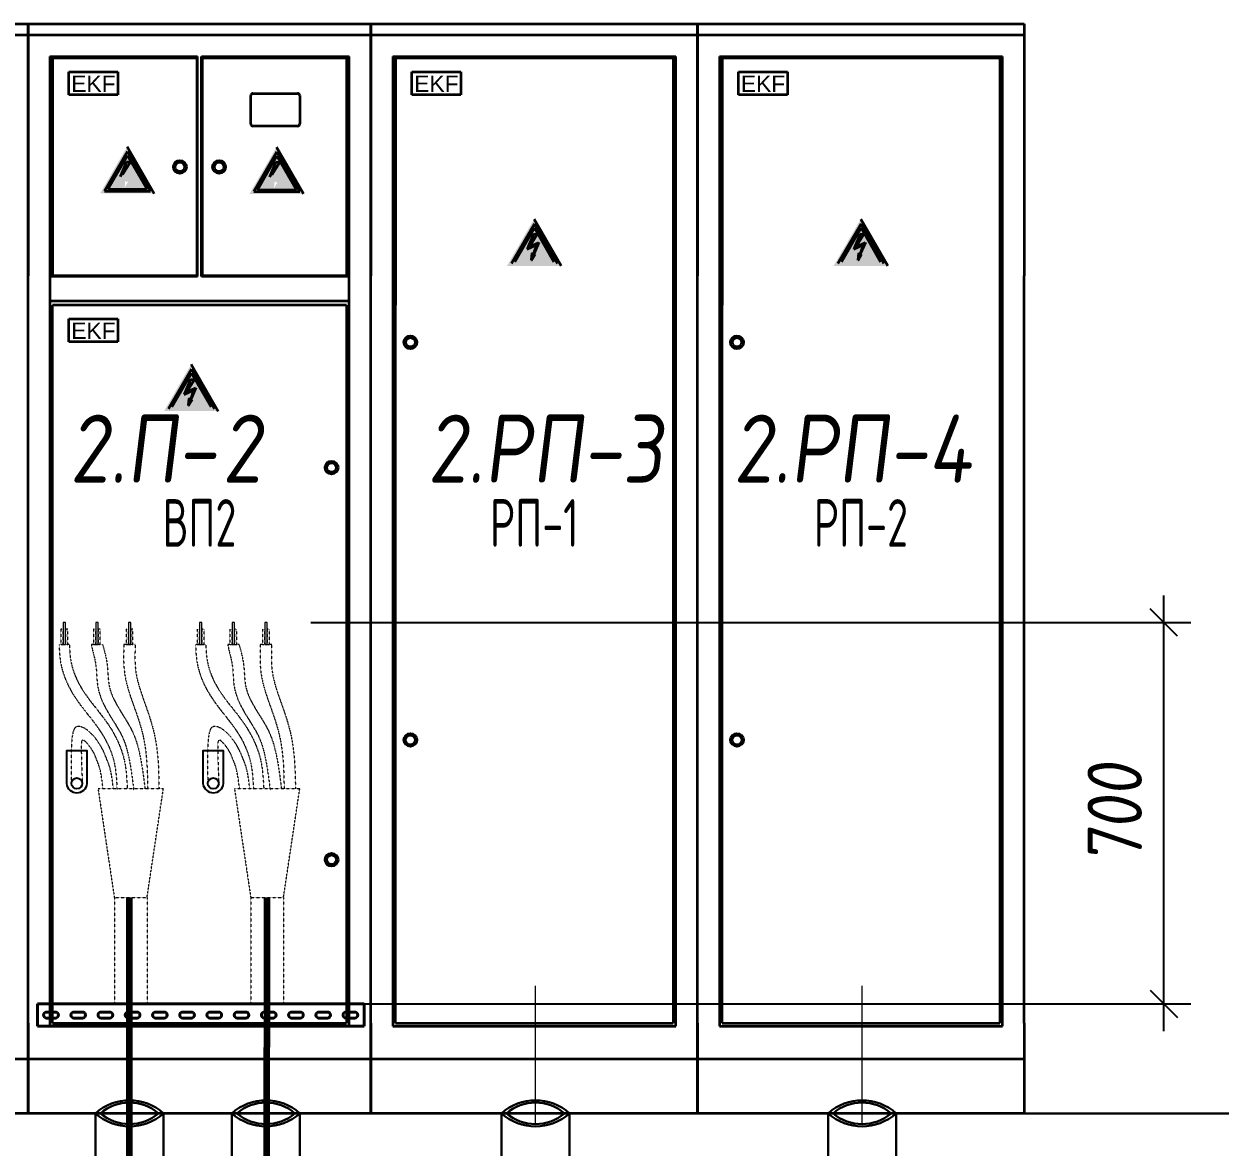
# Model space of a CAD drawing. Header units: millimetres. Extents: x -4447806 to 13389969, y -2188499 to 852203.
# Drawn here: x 3428645 to 3430842, y -684521 to -682459 of the extents above; entities that cross this region are included whole.
import ezdxf
from ezdxf import colors
from ezdxf.entities.mleader import LeaderData, LeaderLine
from ezdxf.enums import TextEntityAlignment as Align
from ezdxf.math import Vec2, Vec3

# ---------------------------------------------------------------- set-up
doc = ezdxf.new("R2010")
doc.units = ezdxf.units.MM
doc.set_wipeout_variables(frame=1)
doc.linetypes.add('ACAD_ISO03W100', pattern=[30, 12, -18])
doc.linetypes.add('ОСЕВАЯ', pattern=[50.8, 31.75, -6.35, 6.35, -6.35])
doc.layers.add('_ЭОМ_INFO', color=10, linetype='Continuous', lineweight=35, plot=False)
for name, color, linetype, lineweight in [('_ЭОМ_СХЕМА_маг', 140, 'Continuous', 70), ('_ЭОМ_Щиты', 6, 'Continuous', 35), ('_ЭОМ_Щиты_текст', 191, 'Continuous', 15), ('_ЭС_КБ', 191, 'Continuous', 30), ('DKC', 10, 'Continuous', 40), ('АР_Полы', 250, 'Continuous', 30), ('АР_Текст', 250, 'Continuous', 5)]:
    doc.layers.add(name, color=color, linetype=linetype, lineweight=lineweight)
doc.styles.add('GOST 2.304', font='CS_Gost2304.shx')
doc.styles.add('ISOCPEUR', font='isocpeur.ttf', dxfattribs={"width": 0.7})
doc.styles.add('ISOCUPER', font='isocpeur.ttf', dxfattribs={"width": 0.85, "oblique": 7})
doc.styles.add('SIMPLEX', font='simplex.shx', dxfattribs={"width": 0.85, "oblique": 7})
doc.styles.get("Standard").update_dxf_attribs({"font": 'arial.ttf'})
doc.dimstyles.new('R_50', dxfattribs={"dimtxt": 100, "dimasz": 50, "dimexe": 50, "dimexo": 50, "dimgap": 40, "dimtad": 1, "dimdec": 0, "dimzin": 0, "dimdsep": 46, "dimtxsty": 'SIMPLEX', "dimblk1": 'OBLIQUE', "dimblk2": 'OBLIQUE', "dimsah": 1, "dimcen": 0, "dimdle": 50, "dimclrd": 8, "dimclre": 8, "dimclrt": 256, "dimadec": 0, "dimazin": 0, "dimtfac": 2, "dimtdec": 0, "dimtofl": 0, "dimtmove": 0, "dimatfit": 3, "dimldrblk": 'CLOSEDBLANK', "dimfxl": 300, "dimtvp": 3, "dimtfill": 1, "dimtolj": 1, "dimtzin": 0, "dimarcsym": 0})

# ---------------------------------------------------------------- blocks, each defined once
blk = doc.blocks.new('*U778')
at = {"linetype": 'ByBlock', "lineweight": -2}
h = blk.add_hatch(color=2, dxfattribs=at)
h.paths.add_polyline_path([(-0.3, 1641.7), (-50, 1555.9), (49.4, 1555.9)])
h.paths.add_polyline_path([(42.4, 1560.1), (-42.1, 1560.1), (0.2, 1633.1)], flags=16)
h.paths.add_polyline_path([(36.2, 1563.5), (-35.6, 1563.5), (0.3, 1625.6)], flags=0)
h.paths.add_polyline_path([(5.6, 1614.1), (-9, 1590.8), (8.4, 1598.5), (-1.1, 1577.3), (1.4, 1577.5), (-5.1, 1566.3), (-3.8, 1579.2), (-1.8, 1577.5), (3.9, 1594.3), (-13.2, 1586.5), (-1.5, 1614.1)], flags=0)
at = {"linetype": 'ByBlock', "lineweight": -2, "true_color": 0x000000}
h = blk.add_hatch(color=18, dxfattribs=at)
h.paths.add_polyline_path([(-42.1, 1560.1), (42.4, 1560.1), (0.2, 1633.1)])
h.paths.add_polyline_path([(-35.6, 1563.5), (36.2, 1563.5), (0.3, 1625.6)], flags=16)
blk.add_hatch(color=18, dxfattribs=at).paths.add_polyline_path([(5.6, 1614.1), (-1.5, 1614.1), (-13.2, 1586.5), (3.9, 1594.3), (-1.8, 1577.5), (-1.5, 1577.2), (-1.1, 1577.3), (8.4, 1598.5), (-9, 1590.8)])
h = blk.add_hatch(dxfattribs=at)
h.set_pattern_fill('JIS_LC_20', color=18, scale=0.0046, style=0)
h.set_pattern_definition([(45, (-7736.88071, -11830.66072), (-0.06505382387, 0.06505382387), []), (45, (-7736.87887, -11830.66072), (-0.06505382387, 0.06505382387), [])])
h.paths.add_polyline_path([(-5.1, 1566.3), (1.4, 1577.5), (-1.5, 1577.2), (-3.8, 1579.2)])
at = {"color": 0, "linetype": 'ByBlock', "lineweight": -2, "ltscale": 15}
for p, q in [((-300, 2000), (300, 2000)), ((-300, 0), (-300, 2000)), ((-300, 2000), (-300, 1980)), ((300, 2000), (300, 1537.5)), ((-300, 1980), (-300, 1965)), ((-300, 1980), (-260, 1980)), ((-280, 1980), (300, 1980)), ((-260, 1940), (-260, 160)), ((-260, 1940), (260, 1940)), ((-255, 1937.5), (255, 1937.5)), ((-255, 1937.5), (-255, 1483.9)), ((255, 1937.5), (255, 1483.9)), ((260, 160), (260, 1940)), ((300, 165.5), (300, 1537.5)), ((-255, 165.5), (-255, 1483.9)), ((255, 1483.9), (255, 165.5)), ((-260, 160), (260, 160)), ((-255, 165.5), (255, 165.5)), ((300, 165.5), (300, 0)), ((-300, 100), (-300, 115)), ((-300, 100), (300, 100)), ((300, 0), (-300, 0))]:
    blk.add_line(p, q, dxfattribs=at)
at = {"color": 0, "linetype": 'ByBlock', "lineweight": -2, "ltscale": 0.5}
for p, q in [((-225, 1912), (-135, 1912)), ((-225, 1870), (-225, 1912)), ((-135, 1912), (-135, 1870)), ((-135, 1870), (-225, 1870)), ((-300, 0), (-300, 100))]:
    blk.add_line(p, q, dxfattribs=at)
at = {"color": 18, "linetype": 'ByBlock', "lineweight": -2, "ltscale": 0.5, "true_color": 0x000000}
for p, q in [((-42.1, 1560.1), (0.2, 1633.2)), ((-0.3, 1641.7), (49.4, 1555.9)), ((0.1, 1633.2), (42.4, 1560.1)), ((-35.6, 1563.5), (0.4, 1625.6)), ((-1.5, 1614.1), (-13.2, 1586.5)), ((5.6, 1614.1), (-9, 1590.8)), ((-1.5, 1614.1), (5.6, 1614.1)), ((0.3, 1625.7), (36.2, 1563.5)), ((-13.2, 1586.5), (3.9, 1594.3)), ((-9, 1590.8), (8.4, 1598.5)), ((3.9, 1594.3), (-1.8, 1577.5)), ((8.4, 1598.5), (-1.1, 1577.3)), ((-5.1, 1566.3), (-3.8, 1579.2)), ((-5.1, 1566.3), (1.4, 1577.5)), ((-3.8, 1579.2), (-1.5, 1577.2)), ((1.4, 1577.5), (-1.5, 1577.2))]:
    blk.add_line(p, q, dxfattribs=at)
at = {"color": 0, "linetype": 'ByBlock', "lineweight": -2}
for centre, radius in [((-227.6, 1415.5), 12), ((-227.6, 1415.5), 8.56), ((-227.6, 685.5), 12), ((-227.6, 685.5), 8.86)]:
    blk.add_circle(centre, radius, dxfattribs=at)
at = {"color": 0, "linetype": 'ByBlock', "lineweight": -2, "insert": (-220.5, 1905.3), "char_height": 30, "width": 90, "attachment_point": 1}
blk.add_mtext('{\\fArial|b0|i0|c0|p34;EKF}', dxfattribs=at)
blk = doc.blocks.new('_Oblique')
at = {"color": 0, "linetype": 'ByBlock', "lineweight": -2}
blk.add_line((-0.5, -0.5), (0.5, 0.5), dxfattribs=at)
blk = doc.blocks.new('*D1038')
at = {"color": 8, "lineweight": -2, "transparency": 16777216}
for p, q in [((3430738.9, -684308), (3430738.9, -683508)), ((3429171.9, -683558), (3430788.9, -683558)), ((3429171.9, -684258), (3430788.9, -684258))]:
    blk.add_line(p, q, dxfattribs=at)
at = {"layer": 'Defpoints', "color": 0, "lineweight": 5, "transparency": 16777216}
for p in [(3429121.9, -683558), (3430738.9, -683558), (3429121.9, -684258)]:
    blk.add_point(p, dxfattribs=at)
at = {"color": 8, "lineweight": -2, "transparency": 16777216, "xscale": 50, "yscale": 50, "zscale": 50}
for p, rotation in [((3430738.9, -683558), 90), ((3430738.9, -684258), 270)]:
    blk.add_blockref('_Oblique', p, dxfattribs=dict(at, rotation=rotation))
at = {"transparency": 16777216, "insert": (3430648.9, -683908), "char_height": 100, "attachment_point": 5, "rotation": 90, "style": 'SIMPLEX', "bg_fill": 3, "box_fill_scale": 1.1, "bg_fill_color": 256, "bg_fill_true_color": 13158600, "bg_fill_transparency": 0}
blk.add_mtext('\\A1;700', dxfattribs=at)
blk = doc.blocks.new('_ClosedBlank')
at = {"color": 0, "linetype": 'ByBlock', "lineweight": -2}
for p, q in [((-1, 0.167), (0, 0)), ((-1, 0.167), (-1, -0.167)), ((0, 0), (-1, -0.167))]:
    blk.add_line(p, q, dxfattribs=at)
blk = doc.blocks.new('*U781')
blk.add_wipeout([(600, -20.5), (0, -20.5), (0, 20.5), (600, 20.5)])
for p, q in [((0, 20.5), (0, -20.5)), ((0, 20.5), (600, 20.5)), ((600, 20.5), (600, -20.5)), ((0, -20.5), (600, -20.5))]:
    blk.add_line(p, q)
for points in [[(17, -5.5), (33, -5.5, 0.414214), (38.5, 0), (38.5, 0, 0.414214), (33, 5.5), (17, 5.5, 0.414214), (11.5, 0), (11.5, 0, 0.414214)], [(67, -5.5), (83, -5.5, 0.414214), (88.5, 0), (88.5, 0, 0.414214), (83, 5.5), (67, 5.5, 0.414214), (61.5, 0), (61.5, 0, 0.414214)], [(117, -5.5), (133, -5.5, 0.414214), (138.5, 0), (138.5, 0, 0.414214), (133, 5.5), (117, 5.5, 0.414214), (111.5, 0), (111.5, 0, 0.414214)], [(167, -5.5), (183, -5.5, 0.414214), (188.5, 0), (188.5, 0, 0.414214), (183, 5.5), (167, 5.5, 0.414214), (161.5, 0), (161.5, 0, 0.414214)], [(217, -5.5), (233, -5.5, 0.414214), (238.5, 0), (238.5, 0, 0.414214), (233, 5.5), (217, 5.5, 0.414214), (211.5, 0), (211.5, 0, 0.414214)], [(267, -5.5), (283, -5.5, 0.414214), (288.5, 0), (288.5, 0, 0.414214), (283, 5.5), (267, 5.5, 0.414214), (261.5, 0), (261.5, 0, 0.414214)], [(317, -5.5), (333, -5.5, 0.414214), (338.5, 0), (338.5, 0, 0.414214), (333, 5.5), (317, 5.5, 0.414214), (311.5, 0), (311.5, 0, 0.414214)], [(367, -5.5), (383, -5.5, 0.414214), (388.5, 0), (388.5, 0, 0.414214), (383, 5.5), (367, 5.5, 0.414214), (361.5, 0), (361.5, 0, 0.414214)], [(417, -5.5), (433, -5.5, 0.414214), (438.5, 0), (438.5, 0, 0.414214), (433, 5.5), (417, 5.5, 0.414214), (411.5, 0), (411.5, 0, 0.414214)], [(467, -5.5), (483, -5.5, 0.414214), (488.5, 0), (488.5, 0, 0.414214), (483, 5.5), (467, 5.5, 0.414214), (461.5, 0), (461.5, 0, 0.414214)], [(517, -5.5), (533, -5.5, 0.414214), (538.5, 0), (538.5, 0, 0.414214), (533, 5.5), (517, 5.5, 0.414214), (511.5, 0), (511.5, 0, 0.414214)], [(567, -5.5), (583, -5.5, 0.414214), (588.5, 0), (588.5, 0, 0.414214), (583, 5.5), (567, 5.5, 0.414214), (561.5, 0), (561.5, 0, 0.414214)]]:
    blk.add_lwpolyline(points, format="xyb", close=True)
blk = doc.blocks.new('*U780')
at = {"color": 0, "linetype": 'ByBlock', "lineweight": -2}
blk.add_wipeout([(-80, 0), (80, 0), (80, -563.2), (-80, -563.2)], dxfattribs=at)
at = {"color": 7, "linetype": 'ОСЕВАЯ', "lineweight": 5, "ltscale": 15}
blk.add_line((0, 225), (0, -863.2), dxfattribs=at)
at = {"color": 0, "linetype": 'ByBlock', "lineweight": -2, "ltscale": 50}
for p, q in [((-80, -563.2), (-80, 0)), ((-80, 0), (80, 0)), ((80, -563.2), (80, 0)), ((80, -563.2), (-80, -563.2))]:
    blk.add_line(p, q, dxfattribs=at)
blk = doc.blocks.new('*U779')
at = {"color": 0, "linetype": 'ByBlock', "lineweight": -2}
blk.add_wipeout([(-80, 0), (80, 0), (80, -563.2), (-80, -563.2)], dxfattribs=at)
at = {"color": 7, "linetype": 'ОСЕВАЯ', "lineweight": 5, "ltscale": 15}
blk.add_line((0, 225), (0, -863.2), dxfattribs=at)
at = {"color": 0, "linetype": 'ByBlock', "lineweight": -2, "ltscale": 50}
for p, q in [((-80, -563.2), (-80, 0)), ((-80, 0), (80, 0)), ((80, -563.2), (80, 0)), ((80, -563.2), (-80, -563.2))]:
    blk.add_line(p, q, dxfattribs=at)
blk = doc.blocks.new('*U777')
at = {"linetype": 'ByBlock', "lineweight": -2}
h = blk.add_hatch(color=2, dxfattribs=at)
h.paths.add_polyline_path([(-132.8, 1774.7), (-182.5, 1688.8), (-83.1, 1688.8)])
h.paths.add_polyline_path([(-90.1, 1693), (-174.5, 1693), (-132.3, 1766)], flags=16)
h.paths.add_polyline_path([(-96.3, 1696.5), (-168.1, 1696.5), (-132.1, 1758.5)], flags=0)
h.paths.add_polyline_path([(-126.9, 1747), (-141.4, 1723.8), (-124.1, 1731.4), (-133.6, 1710.2), (-131.1, 1710.4), (-137.6, 1699.2), (-136.3, 1712.1), (-134.3, 1710.4), (-128.6, 1727.3), (-145.6, 1719.4), (-134, 1747)], flags=0)
at = {"linetype": 'ByBlock', "lineweight": -2, "true_color": 0x000000}
h = blk.add_hatch(color=18, dxfattribs=at)
h.paths.add_polyline_path([(-174.5, 1693), (-90.1, 1693), (-132.3, 1766)])
h.paths.add_polyline_path([(-132.1, 1758.5), (-96.3, 1696.5), (-168.1, 1696.5)], flags=16)
at = {"linetype": 'ByBlock', "lineweight": -2}
h = blk.add_hatch(color=2, dxfattribs=at)
h.paths.add_polyline_path([(141.6, 1773.8), (91.9, 1688), (191.2, 1688)])
h.paths.add_polyline_path([(184.3, 1692.2), (99.8, 1692.2), (142.1, 1765.2)], flags=16)
h.paths.add_polyline_path([(178.1, 1695.6), (106.3, 1695.6), (142.2, 1757.7)], flags=0)
h.paths.add_polyline_path([(147.5, 1746.2), (132.9, 1722.9), (150.2, 1730.5), (140.8, 1709.4), (143.3, 1709.6), (136.8, 1698.3), (138.1, 1711.2), (140, 1709.6), (145.8, 1726.4), (128.7, 1718.5), (140.4, 1746.2)], flags=0)
at = {"linetype": 'ByBlock', "lineweight": -2, "true_color": 0x000000}
h = blk.add_hatch(color=18, dxfattribs=at)
h.paths.add_polyline_path([(99.8, 1692.2), (184.3, 1692.2), (142.1, 1765.2)])
h.paths.add_polyline_path([(142.2, 1757.7), (178.1, 1695.6), (106.3, 1695.6)], flags=16)
for points in [[(-126.9, 1747), (-134, 1747), (-145.6, 1719.4), (-128.6, 1727.3), (-134.3, 1710.4), (-134, 1710.2), (-133.6, 1710.2), (-124.1, 1731.4), (-141.4, 1723.8)], [(147.5, 1746.2), (140.4, 1746.2), (128.7, 1718.5), (145.8, 1726.4), (140, 1709.6), (140.3, 1709.3), (140.8, 1709.4), (150.2, 1730.5), (132.9, 1722.9)], [(-9.4, 1347.4), (-16.5, 1347.4), (-28.2, 1319.8), (-11.1, 1327.7), (-16.8, 1310.8), (-16.5, 1310.6), (-16.1, 1310.6), (-6.6, 1331.8), (-24, 1324.2)]]:
    blk.add_hatch(color=18, dxfattribs=at).paths.add_polyline_path(points)
at = {"linetype": 'ByBlock', "lineweight": -2}
h = blk.add_hatch(color=2, dxfattribs=at)
h.paths.add_polyline_path([(-15.3, 1375.1), (-65, 1289.2), (34.4, 1289.2)])
h.paths.add_polyline_path([(27.4, 1293.4), (-57.1, 1293.4), (-14.8, 1366.4)], flags=16)
h.paths.add_polyline_path([(21.2, 1296.9), (-50.6, 1296.9), (-14.7, 1358.9)], flags=0)
h.paths.add_polyline_path([(-9.4, 1347.4), (-24, 1324.2), (-6.6, 1331.8), (-16.1, 1310.6), (-13.6, 1310.8), (-20.1, 1299.6), (-18.8, 1312.5), (-16.8, 1310.8), (-11.1, 1327.7), (-28.2, 1319.8), (-16.5, 1347.4)], flags=0)
at = {"linetype": 'ByBlock', "lineweight": -2, "true_color": 0x000000}
h = blk.add_hatch(color=18, dxfattribs=at)
h.paths.add_polyline_path([(-57.1, 1293.4), (27.4, 1293.4), (-14.8, 1366.4)])
h.paths.add_polyline_path([(-50.6, 1296.9), (21.2, 1296.9), (-14.7, 1358.9)], flags=16)
h = blk.add_hatch(dxfattribs=at)
h.set_pattern_fill('JIS_LC_20', color=18, scale=0.0046, style=0)
h.set_pattern_definition([(45, (-7751.88071, -12097.30631), (-0.06505382387, 0.06505382387), []), (45, (-7751.87887, -12097.30631), (-0.06505382387, 0.06505382387), [])])
h.paths.add_polyline_path([(-20.1, 1299.6), (-13.6, 1310.8), (-16.5, 1310.6), (-18.8, 1312.5)])
at = {"color": 0, "linetype": 'ByBlock', "lineweight": -2, "ltscale": 15}
for p, q in [((-315, 2000), (315, 2000)), ((-315, 0), (-315, 2000)), ((-315, 2000), (-315, 1980)), ((315, 2000), (315, 1537.5)), ((-315, 1980), (-315, 1965)), ((-315, 1980), (-275, 1980)), ((-295, 1980), (315, 1980)), ((-275, 1940), (-275, 160)), ((-275, 1940), (-3.6, 1940)), ((-270, 1937.5), (-5, 1937.5)), ((-270, 1937.5), (-270, 1537.5)), ((-5, 1937.5), (-5, 1537.5)), ((-3.6, 1536.1), (-3.6, 1940)), ((3.6, 1940), (275, 1940)), ((3.6, 1536.1), (3.6, 1940)), ((5, 1937.5), (270, 1937.5)), ((5, 1937.5), (5, 1537.5)), ((270, 1937.5), (270, 1537.5)), ((275, 160), (275, 1940)), ((-240, 1912), (-150, 1912)), ((-240, 1870), (-240, 1912)), ((-150, 1912), (-150, 1870)), ((-150, 1870), (-240, 1870)), ((94.3, 1816.4), (94.3, 1868.4)), ((98.3, 1872.4), (180.3, 1872.4)), ((184.3, 1868.4), (184.3, 1816.4)), ((180.3, 1812.4), (98.3, 1812.4)), ((-270, 1537.5), (-270, 1627.5)), ((-3.6, 1536.1), (-275, 1536.1)), ((-5, 1537.5), (-270, 1537.5)), ((275, 1536.1), (3.6, 1536.1)), ((270, 1537.5), (5, 1537.5)), ((315, 165.5), (315, 1537.5)), ((275, 1491.1), (-275, 1491.1)), ((-270, 165.5), (-270, 1483.9)), ((270, 1483.9), (-270, 1483.9)), ((270, 1483.9), (270, 165.5)), ((-240, 1458.4), (-150, 1458.4)), ((-240, 1416.4), (-240, 1458.4)), ((-150, 1458.4), (-150, 1416.4)), ((-150, 1416.4), (-240, 1416.4)), ((-275, 160), (275, 160)), ((-270, 165.5), (270, 165.5)), ((315, 165.5), (315, 0)), ((-315, 100), (-315, 115)), ((-315, 0), (-315, 100)), ((-315, 100), (315, 100)), ((315, 0), (-315, 0))]:
    blk.add_line(p, q, dxfattribs=at)
at = {"color": 18, "linetype": 'ByBlock', "lineweight": -2, "ltscale": 15, "true_color": 0x000000}
for p, q in [((-174.5, 1693), (-132.2, 1766.1)), ((-168.1, 1696.5), (-132.1, 1758.6)), ((-132.8, 1774.7), (-83.1, 1688.8)), ((-132.4, 1766.1), (-90.1, 1693)), ((-132.2, 1758.6), (-96.3, 1696.5)), ((99.8, 1692.2), (142.1, 1765.3)), ((141.6, 1773.8), (191.2, 1688)), ((142, 1765.3), (184.3, 1692.2)), ((-134, 1747), (-145.6, 1719.4)), ((-126.9, 1747), (-141.4, 1723.8)), ((-134, 1747), (-126.9, 1747)), ((106.3, 1695.6), (142.3, 1757.7)), ((140.4, 1746.2), (128.7, 1718.5)), ((147.5, 1746.2), (132.9, 1722.9)), ((140.4, 1746.2), (147.5, 1746.2)), ((142.2, 1757.8), (178.1, 1695.6)), ((-174.5, 1693), (-90.1, 1693)), ((-168.1, 1696.5), (-96.3, 1696.5)), ((99.8, 1692.2), (184.3, 1692.2)), ((106.3, 1695.6), (178.1, 1695.6)), ((-57.1, 1293.4), (-14.8, 1366.5)), ((-15.3, 1375.1), (34.4, 1289.2)), ((-14.9, 1366.5), (27.4, 1293.4)), ((-50.6, 1296.9), (-14.6, 1359)), ((-16.5, 1347.4), (-28.2, 1319.8)), ((-9.4, 1347.4), (-24, 1324.2)), ((-16.5, 1347.4), (-9.4, 1347.4)), ((-14.7, 1359), (21.2, 1296.9)), ((-28.2, 1319.8), (-11.1, 1327.7)), ((-24, 1324.2), (-6.6, 1331.8)), ((-11.1, 1327.7), (-16.8, 1310.8)), ((-6.6, 1331.8), (-16.1, 1310.6)), ((-20.1, 1299.6), (-18.8, 1312.5)), ((-20.1, 1299.6), (-13.6, 1310.8)), ((-18.8, 1312.5), (-16.5, 1310.6)), ((-13.6, 1310.8), (-16.5, 1310.6))]:
    blk.add_line(p, q, dxfattribs=at)
at = {"color": 0, "linetype": 'ByBlock', "lineweight": -2}
for centre, radius in [((-36, 1737.5), 12), ((-36, 1737.5), 8.56), ((36, 1737.5), 12), ((36, 1737.5), 8.56), ((242.6, 1185.5), 12), ((242.6, 1185.5), 8.56), ((242.6, 465.5), 12), ((242.6, 465.5), 8.86)]:
    blk.add_circle(centre, radius, dxfattribs=at)
for centre, start, end in [((98.3, 1868.4), 90, 180), ((180.3, 1868.4), 0, 90), ((98.3, 1816.4), 180, 270), ((180.3, 1816.4), 270, 0)]:
    blk.add_arc(centre, 4, start, end, dxfattribs=at)
at = {"color": 0, "linetype": 'ByBlock', "lineweight": -2, "char_height": 30, "width": 90, "attachment_point": 1}
for insert in [(-235.5, 1905.3), (-235.5, 1451.7)]:
    blk.add_mtext('{\\fArial|b0|i0|c0|p34;EKF}', dxfattribs=dict(at, insert=insert))

msp = doc.modelspace()

# ---------------------------------------------------------------- linework, layer by layer
at = {"color": 1, "linetype": 'ACAD_ISO03W100', "lineweight": 5, "ltscale": 0.001}
for p, q in [((3428728.715, -683597.979, -950), (3428709.766, -683597.979, -950)), ((3428789.649, -683597.979, -950), (3428768.832, -683597.979, -950)), ((3428849.649, -683597.979, -950), (3428828.832, -683597.979, -950)), ((3428979.319, -683597.979, -950), (3428960.371, -683597.979, -950)), ((3429040.253, -683597.979, -950), (3429019.437, -683597.979, -950)), ((3429100.253, -683597.979, -950), (3429079.437, -683597.979, -950))]:
    msp.add_line(p, q, dxfattribs=at)
at = {"lineweight": 5, "elevation": -950}
for points in [[(3428717.241, -683597.979), (3428721.241, -683597.979), (3428721.241, -683557.979), (3428717.241, -683557.979)], [(3428777.241, -683597.979), (3428781.241, -683597.979), (3428781.241, -683557.979), (3428777.241, -683557.979)], [(3428837.241, -683597.979), (3428841.241, -683597.979), (3428841.241, -683557.979), (3428837.241, -683557.979)], [(3428967.845, -683597.979), (3428971.845, -683597.979), (3428971.845, -683557.979), (3428967.845, -683557.979)], [(3429027.845, -683597.979), (3429031.845, -683597.979), (3429031.845, -683557.979), (3429027.845, -683557.979)], [(3429087.845, -683597.979), (3429091.845, -683597.979), (3429091.845, -683557.979), (3429087.845, -683557.979)]]:
    msp.add_lwpolyline(points, close=True, dxfattribs=at)
at = {"color": 1, "linetype": 'ACAD_ISO03W100', "lineweight": 5, "ltscale": 0.001, "elevation": -950}
for points in [[(3428717.241, -683569.979), (3428713.016, -683569.979), (3428713.016, -683597.979), (3428717.241, -683597.979)], [(3428725.466, -683569.979), (3428721.241, -683569.979), (3428721.241, -683597.979), (3428725.466, -683597.979)], [(3428777.241, -683569.979), (3428773.016, -683569.979), (3428773.016, -683597.979), (3428777.241, -683597.979)], [(3428785.466, -683569.979), (3428781.241, -683569.979), (3428781.241, -683597.979), (3428785.466, -683597.979)], [(3428837.241, -683569.979), (3428833.016, -683569.979), (3428833.016, -683597.979), (3428837.241, -683597.979)], [(3428845.466, -683569.979), (3428841.241, -683569.979), (3428841.241, -683597.979), (3428845.466, -683597.979)], [(3428967.845, -683569.979), (3428963.62, -683569.979), (3428963.62, -683597.979), (3428967.845, -683597.979)], [(3428976.07, -683569.979), (3428971.845, -683569.979), (3428971.845, -683597.979), (3428976.07, -683597.979)], [(3429027.845, -683569.979), (3429023.62, -683569.979), (3429023.62, -683597.979), (3429027.845, -683597.979)], [(3429036.07, -683569.979), (3429031.845, -683569.979), (3429031.845, -683597.979), (3429036.07, -683597.979)], [(3429087.845, -683569.979), (3429083.62, -683569.979), (3429083.62, -683597.979), (3429087.845, -683597.979)], [(3429096.07, -683569.979), (3429091.845, -683569.979), (3429091.845, -683597.979), (3429096.07, -683597.979)]]:
    msp.add_lwpolyline(points, close=True, dxfattribs=at)
at = {"color": 1, "elevation": -950}
for points in [[(3428761.355, -683853.287), (3428761.355, -683793.287), (3428723.355, -683793.287), (3428723.355, -683853.287)], [(3429011.959, -683853.287), (3429011.959, -683793.287), (3428973.959, -683793.287), (3428973.959, -683853.287)]]:
    msp.add_lwpolyline(points, dxfattribs=at)
at = {"color": 1, "linetype": 'ACAD_ISO03W100', "lineweight": 9, "ltscale": 0.001, "elevation": -950}
msp.add_lwpolyline([(3428901.246, -683862.979), (3428781.246, -683862.979), (3428811.246, -684062.979), (3428871.246, -684062.979)], close=True, dxfattribs=at)
at = {"color": 1}
for centre in [(3428742.355, -683853.287, -950), (3428992.959, -683853.287, -950)]:
    msp.add_circle(centre, 10, dxfattribs=at)
for centre in [(3428742.355, -683851.23, -950), (3428992.959, -683851.23, -950)]:
    msp.add_arc(centre, 19.111, 186.179247, 353.820753, dxfattribs=at)
at = {"color": 1, "linetype": 'ACAD_ISO03W100', "lineweight": 5, "ltscale": 0.001}
for points, knots in [([(3428709.779, -683598.671, -950), (3428709.945, -683603.219, -950), (3428710.115, -683607.947, -950), (3428710.618, -683615.651, -950), (3428710.852, -683618.515, -950), (3428711.323, -683622.873, -950), (3428711.499, -683624.328, -950), (3428711.865, -683627.014, -950), (3428712.049, -683628.245, -950), (3428712.627, -683631.778, -950), (3428713.061, -683634.074, -950), (3428714.524, -683640.912, -950), (3428715.713, -683645.408, -950), (3428718.884, -683655.575, -950), (3428720.997, -683661.194, -950), (3428725.139, -683670.687, -950), (3428727.044, -683674.632, -950), (3428730.123, -683680.458, -950), (3428731.203, -683682.409, -950), (3428733.411, -683686.241, -950), (3428734.541, -683688.124, -950), (3428737.995, -683693.683, -950), (3428740.381, -683697.269, -950), (3428747.299, -683707.179, -950), (3428751.947, -683713.271, -950), (3428761.189, -683725.08, -950), (3428765.784, -683730.797, -950), (3428774.593, -683742.109, -950), (3428778.807, -683747.702, -950), (3428786.572, -683758.982, -950), (3428790.201, -683764.78, -950), (3428796.819, -683776.619, -950), (3428799.805, -683782.657, -950), (3428803.762, -683791.965, -950), (3428805.015, -683795.181, -950), (3428807.025, -683800.883, -950), (3428807.829, -683803.364, -950), (3428809.254, -683808.189, -950), (3428809.883, -683810.533, -950), (3428810.791, -683814.315, -950), (3428811.11, -683815.748, -950), (3428811.709, -683818.651, -950), (3428811.988, -683820.117, -950), (3428812.769, -683824.555, -950), (3428813.215, -683827.57, -950), (3428814.422, -683837.183, -950), (3428814.967, -683843.971, -950), (3428815.668, -683855.223, -950), (3428815.893, -683859.559, -950), (3428816.121, -683863.96, -950)], [0, 0, 0, 0, 13.62482735, 13.62482735, 21.44279716, 21.44279716, 25.30979563, 25.30979563, 28.52577831, 28.52577831, 34.5964982, 34.5964982, 46.73793799, 46.73793799, 62.53001294, 62.53001294, 74.17631673, 74.17631673, 80.15033843, 80.15033843, 86.12436013, 86.12436013, 98.07240353, 98.07240353, 120.0710811, 120.0710811, 142.06975867, 142.06975867, 164.06843624, 164.06843624, 186.06711381, 186.06711381, 208.06579139, 208.06579139, 219.56232978, 219.56232978, 228.3583571, 228.3583571, 236.62948608, 236.62948608, 241.68065821, 241.68065821, 246.73183034, 246.73183034, 256.83417461, 256.83417461, 278.38511888, 278.38511888, 291.52187877, 291.52187877, 291.52187877, 291.52187877]), ([(3428768.832, -683597.979, -950), (3428771.082, -683608.971, -950), (3428772.534, -683614.26, -950), (3428775.055, -683624.524, -950), (3428776.125, -683629.498, -950), (3428777.137, -683635.841, -950), (3428777.348, -683637.328, -950), (3428777.614, -683639.505, -950), (3428777.692, -683640.2, -950), (3428777.84, -683641.623, -950), (3428777.908, -683642.348, -950), (3428778.102, -683644.56, -950), (3428778.215, -683646.085, -950), (3428778.528, -683650.821, -950), (3428778.701, -683654.173, -950), (3428779.147, -683661.216, -950), (3428779.42, -683664.907, -950), (3428780.028, -683670.193, -950), (3428780.218, -683671.655, -950), (3428780.596, -683674.19, -950), (3428780.769, -683675.253, -950), (3428781.16, -683677.435, -950), (3428781.38, -683678.559, -950), (3428781.853, -683680.775, -950), (3428782.106, -683681.873, -950), (3428782.915, -683685.138, -950), (3428783.518, -683687.275, -950), (3428785.759, -683694.433, -950), (3428787.654, -683699.263, -950), (3428791.819, -683708.526, -950), (3428794.089, -683712.96, -950), (3428798.8, -683721.52, -950), (3428801.243, -683725.647, -950), (3428806.129, -683733.67, -950), (3428808.573, -683737.567, -950), (3428813.309, -683745.188, -950), (3428815.601, -683748.911, -950), (3428819.895, -683756.219, -950), (3428821.896, -683759.802, -950), (3428824.269, -683764.454, -950), (3428824.825, -683765.577, -950), (3428825.913, -683767.858, -950), (3428826.442, -683769.013, -950), (3428827.472, -683771.356, -950), (3428827.97, -683772.539, -950), (3428829.42, -683776.123, -950), (3428830.324, -683778.558, -950), (3428832.873, -683785.998, -950), (3428834.351, -683791.137, -950), (3428836.975, -683801.718, -950), (3428838.12, -683807.159, -950), (3428839.944, -683816.908, -950), (3428840.673, -683821.17, -950), (3428842.045, -683829.731, -950), (3428842.689, -683834.038, -950), (3428844.534, -683847.037, -950), (3428845.651, -683855.806, -950), (3428846.814, -683864.98, -950), (3428846.853, -683865.288, -950), (3428846.892, -683865.597, -950)], [0, 0, 0, 0, 16.99003898, 16.99003898, 33.98007797, 33.98007797, 39.23962521, 39.23962521, 41.73526496, 41.73526496, 44.23090472, 44.23090472, 49.22218423, 49.22218423, 59.26243596, 59.26243596, 69.3026877, 69.3026877, 73.06408432, 73.06408432, 75.73440326, 75.73440326, 78.49700407, 78.49700407, 81.25960488, 81.25960488, 86.78480651, 86.78480651, 100.10894244, 100.10894244, 113.43307838, 113.43307838, 126.75721431, 126.75721431, 140.08135025, 140.08135025, 153.40548619, 153.40548619, 166.72962212, 166.72962212, 171.0034342, 171.0034342, 175.4563312, 175.4563312, 179.90922821, 179.90922821, 188.81502222, 188.81502222, 206.62661025, 206.62661025, 224.43819827, 224.43819827, 237.86753848, 237.86753848, 251.29687868, 251.29687868, 278.15555909, 278.15555909, 279.08882079, 279.08882079, 279.08882079, 279.08882079]), ([(3428828.849, -683597.149, -950), (3428828.588, -683603.679, -950), (3428828.318, -683610.394, -950), (3428828.138, -683624.154, -950), (3428828.23, -683631.202, -950), (3428828.941, -683641.506, -950), (3428829.232, -683644.644, -950), (3428829.782, -683649.142, -950), (3428829.963, -683650.482, -950), (3428830.356, -683653.14, -950), (3428830.567, -683654.462, -950), (3428831.244, -683658.404, -950), (3428831.752, -683661.003, -950), (3428833.415, -683668.714, -950), (3428834.709, -683673.739, -950), (3428838.266, -683686.16, -950), (3428840.678, -683693.42, -950), (3428844.324, -683703.915, -950), (3428845.527, -683707.301, -950), (3428848.193, -683714.787, -950), (3428849.642, -683718.856, -950), (3428852.463, -683726.948, -950), (3428853.833, -683730.963, -950), (3428857.77, -683742.932, -950), (3428860.16, -683750.811, -950), (3428862.719, -683760.728, -950), (3428863.231, -683762.812, -950), (3428864.109, -683766.588, -950), (3428864.483, -683768.28, -950), (3428865.2, -683771.688, -950), (3428865.541, -683773.4, -950), (3428866.518, -683778.56, -950), (3428867.105, -683782.031, -950), (3428868.69, -683792.523, -950), (3428869.512, -683799.624, -950), (3428870.736, -683813.439, -950), (3428871.161, -683820.137, -950), (3428871.792, -683833.669, -950), (3428871.998, -683840.5, -950), (3428872.278, -683852.674, -950), (3428872.371, -683857.99, -950), (3428872.465, -683863.344, -950)], [0, 0, 0, 0, 19.43908919, 19.43908919, 38.87817838, 38.87817838, 47.28573282, 47.28573282, 50.83907164, 50.83907164, 54.39241046, 54.39241046, 61.49908809, 61.49908809, 75.71244335, 75.71244335, 97.36400534, 97.36400534, 107.89089206, 107.89089206, 120.94164205, 120.94164205, 133.99239204, 133.99239204, 160.09389202, 160.09389202, 167.05327216, 167.05327216, 172.71723516, 172.71723516, 178.38119815, 178.38119815, 189.70912414, 189.70912414, 212.36497611, 212.36497611, 233.36223821, 233.36223821, 254.35950031, 254.35950031, 270.42789245, 270.42789245, 270.42789245, 270.42789245]), ([(3428960.383, -683598.671, -950), (3428960.549, -683603.219, -950), (3428960.72, -683607.947, -950), (3428961.223, -683615.651, -950), (3428961.456, -683618.515, -950), (3428961.927, -683622.873, -950), (3428962.103, -683624.328, -950), (3428962.469, -683627.014, -950), (3428962.654, -683628.245, -950), (3428963.231, -683631.778, -950), (3428963.665, -683634.074, -950), (3428965.128, -683640.912, -950), (3428966.317, -683645.408, -950), (3428969.489, -683655.575, -950), (3428971.601, -683661.194, -950), (3428975.743, -683670.687, -950), (3428977.648, -683674.632, -950), (3428980.728, -683680.458, -950), (3428981.807, -683682.409, -950), (3428984.016, -683686.241, -950), (3428985.146, -683688.124, -950), (3428988.599, -683693.683, -950), (3428990.985, -683697.269, -950), (3428997.903, -683707.179, -950), (3429002.551, -683713.271, -950), (3429011.793, -683725.08, -950), (3429016.389, -683730.797, -950), (3429025.198, -683742.109, -950), (3429029.411, -683747.702, -950), (3429037.176, -683758.982, -950), (3429040.806, -683764.78, -950), (3429047.423, -683776.619, -950), (3429050.409, -683782.657, -950), (3429054.366, -683791.965, -950), (3429055.619, -683795.181, -950), (3429057.629, -683800.883, -950), (3429058.433, -683803.364, -950), (3429059.858, -683808.189, -950), (3429060.487, -683810.533, -950), (3429061.395, -683814.315, -950), (3429061.714, -683815.748, -950), (3429062.314, -683818.651, -950), (3429062.593, -683820.117, -950), (3429063.373, -683824.555, -950), (3429063.819, -683827.57, -950), (3429065.026, -683837.183, -950), (3429065.571, -683843.971, -950), (3429066.272, -683855.223, -950), (3429066.497, -683859.559, -950), (3429066.725, -683863.96, -950)], [0, 0, 0, 0, 13.62482735, 13.62482735, 21.44279716, 21.44279716, 25.30979563, 25.30979563, 28.52577831, 28.52577831, 34.5964982, 34.5964982, 46.73793799, 46.73793799, 62.53001294, 62.53001294, 74.17631673, 74.17631673, 80.15033843, 80.15033843, 86.12436013, 86.12436013, 98.07240353, 98.07240353, 120.0710811, 120.0710811, 142.06975867, 142.06975867, 164.06843624, 164.06843624, 186.06711381, 186.06711381, 208.06579139, 208.06579139, 219.56232978, 219.56232978, 228.3583571, 228.3583571, 236.62948608, 236.62948608, 241.68065821, 241.68065821, 246.73183034, 246.73183034, 256.83417461, 256.83417461, 278.38511888, 278.38511888, 291.52187877, 291.52187877, 291.52187877, 291.52187877]), ([(3429019.437, -683597.979, -950), (3429021.687, -683608.971, -950), (3429023.138, -683614.26, -950), (3429025.66, -683624.524, -950), (3429026.729, -683629.498, -950), (3429027.741, -683635.841, -950), (3429027.952, -683637.328, -950), (3429028.218, -683639.505, -950), (3429028.297, -683640.2, -950), (3429028.444, -683641.623, -950), (3429028.513, -683642.348, -950), (3429028.706, -683644.56, -950), (3429028.819, -683646.085, -950), (3429029.133, -683650.821, -950), (3429029.305, -683654.173, -950), (3429029.751, -683661.216, -950), (3429030.024, -683664.907, -950), (3429030.632, -683670.193, -950), (3429030.822, -683671.655, -950), (3429031.2, -683674.19, -950), (3429031.373, -683675.253, -950), (3429031.764, -683677.435, -950), (3429031.984, -683678.559, -950), (3429032.457, -683680.775, -950), (3429032.711, -683681.873, -950), (3429033.52, -683685.138, -950), (3429034.123, -683687.275, -950), (3429036.363, -683694.433, -950), (3429038.258, -683699.263, -950), (3429042.423, -683708.526, -950), (3429044.693, -683712.96, -950), (3429049.405, -683721.52, -950), (3429051.847, -683725.647, -950), (3429056.733, -683733.67, -950), (3429059.177, -683737.567, -950), (3429063.913, -683745.188, -950), (3429066.206, -683748.911, -950), (3429070.499, -683756.219, -950), (3429072.501, -683759.802, -950), (3429074.874, -683764.454, -950), (3429075.429, -683765.577, -950), (3429076.517, -683767.858, -950), (3429077.046, -683769.013, -950), (3429078.076, -683771.356, -950), (3429078.574, -683772.539, -950), (3429080.024, -683776.123, -950), (3429080.929, -683778.558, -950), (3429083.477, -683785.998, -950), (3429084.955, -683791.137, -950), (3429087.579, -683801.718, -950), (3429088.724, -683807.159, -950), (3429090.549, -683816.908, -950), (3429091.277, -683821.17, -950), (3429092.649, -683829.731, -950), (3429093.293, -683834.038, -950), (3429095.139, -683847.037, -950), (3429096.255, -683855.806, -950), (3429097.418, -683864.98, -950), (3429097.457, -683865.288, -950), (3429097.497, -683865.597, -950)], [0, 0, 0, 0, 16.99003898, 16.99003898, 33.98007797, 33.98007797, 39.23962521, 39.23962521, 41.73526496, 41.73526496, 44.23090472, 44.23090472, 49.22218423, 49.22218423, 59.26243596, 59.26243596, 69.3026877, 69.3026877, 73.06408432, 73.06408432, 75.73440326, 75.73440326, 78.49700407, 78.49700407, 81.25960488, 81.25960488, 86.78480651, 86.78480651, 100.10894244, 100.10894244, 113.43307838, 113.43307838, 126.75721431, 126.75721431, 140.08135025, 140.08135025, 153.40548619, 153.40548619, 166.72962212, 166.72962212, 171.0034342, 171.0034342, 175.4563312, 175.4563312, 179.90922821, 179.90922821, 188.81502222, 188.81502222, 206.62661025, 206.62661025, 224.43819827, 224.43819827, 237.86753848, 237.86753848, 251.29687868, 251.29687868, 278.15555909, 278.15555909, 279.08882079, 279.08882079, 279.08882079, 279.08882079]), ([(3428809.388, -683862.979, -950), (3428805.889, -683829.319, -950), (3428797.74, -683810.356, -950), (3428788.956, -683786.9, -950), (3428768.566, -683758.676, -950), (3428741.797, -683742.27, -950), (3428729.767, -683758.305, -950), (3428732.359, -683852.999, -950)], [0.03639236, 0.03639236, 0.03639236, 0.03639236, 1, 2, 3, 4, 4.97944484, 4.97944484, 4.97944484, 4.97944484]), ([(3429059.993, -683862.979, -950), (3429056.494, -683829.319, -950), (3429048.344, -683810.356, -950), (3429039.56, -683786.9, -950), (3429019.17, -683758.676, -950), (3428992.401, -683742.27, -950), (3428980.371, -683758.305, -950), (3428982.963, -683852.999, -950)], [0.03639236, 0.03639236, 0.03639236, 0.03639236, 1, 2, 3, 4, 4.97944484, 4.97944484, 4.97944484, 4.97944484]), ([(3428790.44, -683862.979, -950), (3428786.941, -683829.319, -950), (3428778.791, -683810.356, -950), (3428772.944, -683793.869, -950), (3428757.374, -683774.462, -950), (3428750.029, -683771.123, -950), (3428750.031, -683788.782, -950), (3428752.348, -683852.933, -950)], [0.03639236, 0.03639236, 0.03639236, 0.03639236, 1, 2, 3, 4, 4.96749183, 4.96749183, 4.96749183, 4.96749183]), ([(3429041.044, -683862.979, -950), (3429037.545, -683829.319, -950), (3429029.395, -683810.356, -950), (3429023.548, -683793.869, -950), (3429007.978, -683774.462, -950), (3429000.633, -683771.123, -950), (3429000.635, -683788.782, -950), (3429002.953, -683852.933, -950)], [0.03639236, 0.03639236, 0.03639236, 0.03639236, 1, 2, 3, 4, 4.96749183, 4.96749183, 4.96749183, 4.96749183])]:
    msp.add_open_spline(points, degree=3, knots=knots, dxfattribs=at)
for points in [[(3428728.715, -683597.979, -950), (3428730.694, -683624.774, -950), (3428747.143, -683672.058, -950), (3428798.415, -683742.769, -950), (3428829.353, -683810.525, -950), (3428835.044, -683862.979, -950)], [(3428789.649, -683597.979, -950), (3428798.332, -683637.471, -950), (3428801.675, -683673.853, -950), (3428844.98, -683759.511, -950), (3428860.866, -683815.839, -950), (3428867.544, -683862.979, -950)], [(3428849.649, -683597.979, -950), (3428850.426, -683646.423, -950), (3428868.437, -683709.591, -950), (3428884.451, -683762.194, -950), (3428891.514, -683812.9, -950), (3428893.279, -683862.979, -950)], [(3428979.319, -683597.979, -950), (3428981.298, -683624.774, -950), (3428997.747, -683672.058, -950), (3429049.02, -683742.769, -950), (3429079.958, -683810.525, -950), (3429085.649, -683862.979, -950)]]:
    msp.add_spline(points, degree=3, dxfattribs=at)
at = {"layer": 'АР_Полы', "linetype": 'ByBlock', "lineweight": 30}
msp.add_line((3427558.931, -684458.979, -950), (3433758.931, -684458.979, -950), dxfattribs=at)

# ---------------------------------------------------------------- block references
at = {"layer": '_ЭОМ_Щиты', "ltscale": 50}
ref = msp.add_blockref('*U777', (3428337.606, -684458.979, -950), dxfattribs=at)
ref.add_attrib('NAZN', 'ВП1', dxfattribs={"layer": '_ЭОМ_INFO', "lineweight": 15, "ltscale": 50, "height": 87.5, "style": 'GOST 2.304', "width": 0.8}).set_placement((3428337.606, -683375.1), align=Align.MIDDLE_CENTER)
ref.add_attrib('N_PAN', '1', dxfattribs={"layer": '_ЭОМ_Щиты_текст', "lineweight": 25, "ltscale": 50, "height": 125, "style": 'ISOCUPER', "oblique": 7, "width": 0.85}).set_placement((3428379.53, -683238.826, -950), align=Align.MIDDLE_LEFT)
ref.add_attrib('N_P', '2.П-', dxfattribs={"layer": '_ЭОМ_Щиты_текст', "lineweight": 25, "ltscale": 50, "height": 125, "style": 'ISOCUPER', "oblique": 7, "width": 0.85}).set_placement((3428369.85, -683238.826, -950), align=Align.MIDDLE_RIGHT)
ref = msp.add_blockref('*U778', (3429582.606, -684458.979, -950), dxfattribs=at)
ref.add_attrib('NAZN', 'РП-1', dxfattribs={"layer": '_ЭОМ_INFO', "lineweight": 15, "ltscale": 50, "height": 87.5, "style": 'GOST 2.304', "width": 0.8}).set_placement((3429582.606, -683375.1), align=Align.MIDDLE_CENTER)
ref.add_attrib('N_PAN', '3', dxfattribs={"layer": '_ЭОМ_Щиты_текст', "lineweight": 25, "ltscale": 50, "height": 125, "style": 'ISOCUPER', "oblique": 7, "width": 0.85}).set_placement((3429744.476, -683238.826, -950), align=Align.MIDDLE_LEFT)
ref.add_attrib('N_P', '2.РП-', dxfattribs={"layer": '_ЭОМ_Щиты_текст', "lineweight": 25, "ltscale": 50, "height": 125, "style": 'ISOCUPER', "oblique": 7, "width": 0.85}).set_placement((3429744.476, -683238.826, -950), align=Align.MIDDLE_RIGHT)
ref = msp.add_blockref('*U778', (3430182.606, -684458.979, -950), dxfattribs=at)
ref.add_attrib('NAZN', 'РП-2', dxfattribs={"layer": '_ЭОМ_INFO', "lineweight": 15, "ltscale": 50, "height": 87.5, "style": 'GOST 2.304', "width": 0.8}).set_placement((3430182.606, -683375.1), align=Align.MIDDLE_CENTER)
ref.add_attrib('N_PAN', '4', dxfattribs={"layer": '_ЭОМ_Щиты_текст', "lineweight": 25, "ltscale": 50, "height": 125, "style": 'ISOCUPER', "oblique": 7, "width": 0.85}).set_placement((3430306.319, -683238.826, -950), align=Align.MIDDLE_LEFT)
ref.add_attrib('N_P', '2.РП-', dxfattribs={"layer": '_ЭОМ_Щиты_текст', "lineweight": 25, "ltscale": 50, "height": 125, "style": 'ISOCUPER', "oblique": 7, "width": 0.85}).set_placement((3430306.319, -683238.826, -950), align=Align.MIDDLE_RIGHT)

# ---------------------------------------------------------------- next in the draw order: dimensions: what is measured, and where the dimension line sits
at = {"color": 3}
dim = msp.add_aligned_dim(p1=(3429121.85, -684257.979, -950), p2=(3429121.85, -683557.979, -950), distance=-1617.013, dimstyle='R_50', dxfattribs=at)
dim.commit()
dim.dimension.update_dxf_attribs({"geometry": '*D1038', "text_midpoint": (3430648.864, -683907.979, -950)})

# ---------------------------------------------------------------- next in the draw order: linework, layer by layer
at = {"color": 1, "linetype": 'ACAD_ISO03W100', "lineweight": 9, "ltscale": 0.001, "elevation": -950}
msp.add_lwpolyline([(3429151.85, -683862.979), (3429031.85, -683862.979), (3429061.85, -684062.979), (3429121.85, -684062.979)], close=True, dxfattribs=at)
at = {"color": 1, "linetype": 'ACAD_ISO03W100', "lineweight": 5, "ltscale": 0.001}
for points in [[(3429040.253, -683597.979, -950), (3429048.936, -683637.471, -950), (3429052.279, -683673.853, -950), (3429095.585, -683759.511, -950), (3429111.47, -683815.839, -950), (3429118.148, -683862.979, -950)], [(3429100.253, -683597.979, -950), (3429101.03, -683646.423, -950), (3429119.041, -683709.591, -950), (3429135.055, -683762.194, -950), (3429142.118, -683812.9, -950), (3429143.883, -683862.979, -950)]]:
    msp.add_spline(points, degree=3, dxfattribs=at)
msp.add_open_spline([(3429079.453, -683597.149, -950), (3429079.192, -683603.679, -950), (3429078.922, -683610.394, -950), (3429078.743, -683624.154, -950), (3429078.834, -683631.202, -950), (3429079.545, -683641.506, -950), (3429079.836, -683644.644, -950), (3429080.386, -683649.142, -950), (3429080.568, -683650.482, -950), (3429080.96, -683653.14, -950), (3429081.172, -683654.462, -950), (3429081.848, -683658.404, -950), (3429082.356, -683661.003, -950), (3429084.019, -683668.714, -950), (3429085.314, -683673.739, -950), (3429088.87, -683686.16, -950), (3429091.282, -683693.42, -950), (3429094.928, -683703.915, -950), (3429096.131, -683707.301, -950), (3429098.797, -683714.787, -950), (3429100.246, -683718.856, -950), (3429103.067, -683726.948, -950), (3429104.438, -683730.963, -950), (3429108.374, -683742.932, -950), (3429110.764, -683750.811, -950), (3429113.323, -683760.728, -950), (3429113.835, -683762.812, -950), (3429114.713, -683766.588, -950), (3429115.087, -683768.28, -950), (3429115.804, -683771.688, -950), (3429116.145, -683773.4, -950), (3429117.122, -683778.56, -950), (3429117.709, -683782.031, -950), (3429119.294, -683792.523, -950), (3429120.116, -683799.624, -950), (3429121.34, -683813.439, -950), (3429121.765, -683820.137, -950), (3429122.396, -683833.669, -950), (3429122.602, -683840.5, -950), (3429122.882, -683852.674, -950), (3429122.976, -683857.99, -950), (3429123.069, -683863.344, -950)], degree=3, knots=[0, 0, 0, 0, 19.43908919, 19.43908919, 38.87817838, 38.87817838, 47.28573282, 47.28573282, 50.83907164, 50.83907164, 54.39241046, 54.39241046, 61.49908809, 61.49908809, 75.71244335, 75.71244335, 97.36400534, 97.36400534, 107.89089206, 107.89089206, 120.94164205, 120.94164205, 133.99239204, 133.99239204, 160.09389202, 160.09389202, 167.05327216, 167.05327216, 172.71723516, 172.71723516, 178.38119815, 178.38119815, 189.70912414, 189.70912414, 212.36497611, 212.36497611, 233.36223821, 233.36223821, 254.35950031, 254.35950031, 270.42789245, 270.42789245, 270.42789245, 270.42789245], dxfattribs=at)

# ---------------------------------------------------------------- next in the draw order: block references
at = {"layer": '_ЭС_КБ', "xscale": 0.78125, "yscale": 0.78125, "zscale": 0.78125, "rotation": 180}
for p in [(3429584.829, -684898.979, -950), (3430184.829, -684898.979, -950)]:
    msp.add_blockref('*U780', p, dxfattribs=at)
at = {"layer": 'DKC', "lineweight": 25, "xscale": -1, "rotation": 180}
msp.add_blockref('*U781', (3428669.829, -684278.479, -950), dxfattribs=at)

# ---------------------------------------------------------------- next in the draw order: linework, layer by layer
at = {"color": 1, "linetype": 'ACAD_ISO03W100', "lineweight": 9, "ltscale": 0.001, "elevation": -950}
for points in [[(3428811.246, -684062.979), (3428811.246, -684257.979)], [(3428871.246, -684062.979), (3428871.246, -684257.979)], [(3429061.85, -684062.979), (3429061.85, -684257.979)], [(3429121.85, -684062.979), (3429121.85, -684257.979)]]:
    msp.add_lwpolyline(points, dxfattribs=at)
at = {"layer": '_ЭС_КБ'}
for centre, radius, start, end in [((3429584.829, -684528.846, -950), 93.742, 48.185317, 131.814685), ((3430184.829, -684528.846, -950), 93.742, 48.185317, 131.814685), ((3429584.829, -684389.113, -950), 93.742, 228.185316, 311.814684), ((3429584.811, -684521.318, -950), 82.062, 49.434395, 130.565607), ((3429584.811, -684396.64, -950), 82.062, 229.434394, 310.565606), ((3430184.829, -684389.113, -950), 93.742, 228.185316, 311.814684), ((3430184.811, -684521.318, -950), 82.062, 49.434395, 130.565607), ((3430184.811, -684396.64, -950), 82.062, 229.434394, 310.565606)]:
    msp.add_arc(centre, radius, start, end, dxfattribs=at)

# ---------------------------------------------------------------- next in the draw order: leaders
at = {"layer": 'АР_Текст', "color": 3}
ml = msp.add_multileader_mtext('Standard', dxfattribs=at)
ml.set_content('{\\W0.63;Поперечная траверса, крепление\\P кабеля на прямом отрезке ст. хомутами}', color=3, style='ISOCPEUR')
ml.set_leader_properties(color=256, linetype='ByLayer', lineweight=-1)
ml.build(insert=Vec2(0, 0))
ml.multileader.update_dxf_attribs({"text_left_attachment_type": 6, "text_right_attachment_type": 6, "dogleg_length": 0, "arrow_head_size": 80})
ctx = ml.context
ctx.base_point, ctx.char_height, ctx.arrow_head_size, ctx.landing_gap_size, ctx.plane_origin = Vec3(3423784.931, -682819.815, -950), 160, 80, 100, Vec3(3398551.126, -672488.446, -950)
ctx.left_attachment, ctx.right_attachment = 6, 6
notes = []
notes.append((ctx, [(0, (1, 1, 0), (3426671.251, -682819.815, -950), (-1, 0), 0, [(0, [(3428097.675, -684284.348, -950)], 0, [])])]))
ctx.mtext.insert, ctx.mtext.width, ctx.mtext.defined_height, ctx.mtext.line_spacing_style, ctx.mtext.flow_direction = Vec3(3423884.931, -682611.815, -950), 11587.55267, 2021.075, 2, 5
for ctx, leaders in notes:
    for number, flags, end, landing, length, lines in leaders:
        leader = LeaderData()
        leader.index, (leader.has_last_leader_line, leader.has_dogleg_vector, leader.attachment_direction) = number, flags
        leader.last_leader_point, leader.dogleg_vector, leader.dogleg_length = Vec3(end), Vec3(landing), length
        for number, points, colour, breaks in lines:
            line = LeaderLine()
            line.index, line.vertices, line.color, line.breaks = number, Vec3.list(points), colors.encode_raw_color(colour), breaks
            leader.lines.append(line)
        ctx.leaders.append(leader)

# ---------------------------------------------------------------- next in the draw order: block references
at = {"layer": '_ЭС_КБ', "xscale": 0.78125, "yscale": 0.78125, "zscale": 0.78125, "rotation": 180}
for p in [(3428839.024, -684898.979, -950), (3429089.628, -684898.979, -950)]:
    msp.add_blockref('*U779', p, dxfattribs=at)

# ---------------------------------------------------------------- next in the draw order: linework, layer by layer
at = {"layer": '_ЭОМ_СХЕМА_маг', "color": 1, "lineweight": 200, "ltscale": 100}
for points, elevation in [([(3423073.455, -686335.297), (3428683.853, -686335.297, 0.33747153), (3428839.024, -686198.797), (3428839.024, -684062.979)], -950), ([(3423330.955, -686437.797), (3428941.353, -686437.797, 0.31748593), (3429089.628, -686263.979), (3429091.85, -684062.979)], -910)]:
    msp.add_lwpolyline(points, format="xyb", dxfattribs=dict(at, elevation=elevation))
at = {"layer": '_ЭС_КБ'}
for centre, radius, start, end in [((3428839.024, -684528.846, -950), 93.742, 48.185317, 131.814685), ((3429089.628, -684528.846, -950), 93.742, 48.185317, 131.814685), ((3428839.024, -684389.113, -950), 93.742, 228.185316, 311.814684), ((3428839.006, -684521.318, -950), 82.062, 49.434395, 130.565607), ((3428839.006, -684396.64, -950), 82.062, 229.434394, 310.565606), ((3429089.628, -684389.113, -950), 93.742, 228.185316, 311.814684), ((3429089.61, -684521.318, -950), 82.062, 49.434395, 130.565607), ((3429089.61, -684396.64, -950), 82.062, 229.434394, 310.565606)]:
    msp.add_arc(centre, radius, start, end, dxfattribs=at)

# ---------------------------------------------------------------- next in the draw order: block references
at = {"layer": '_ЭОМ_Щиты', "ltscale": 50}
ref = msp.add_blockref('*U777', (3428967.606, -684458.979, -950), dxfattribs=at)
ref.add_attrib('NAZN', 'ВП2', dxfattribs={"layer": '_ЭОМ_INFO', "lineweight": 15, "ltscale": 50, "height": 87.5, "style": 'GOST 2.304', "width": 0.8}).set_placement((3428967.606, -683375.1), align=Align.MIDDLE_CENTER)
ref.add_attrib('N_PAN', '2', dxfattribs={"layer": '_ЭОМ_Щиты_текст', "lineweight": 25, "ltscale": 50, "height": 125, "style": 'ISOCUPER', "oblique": 7, "width": 0.85}).set_placement((3429009.53, -683238.826, -950), align=Align.MIDDLE_LEFT)
ref.add_attrib('N_P', '2.П-', dxfattribs={"layer": '_ЭОМ_Щиты_текст', "lineweight": 25, "ltscale": 50, "height": 125, "style": 'ISOCUPER', "oblique": 7, "width": 0.85}).set_placement((3428999.85, -683238.826, -950), align=Align.MIDDLE_RIGHT)

doc.saveas('drawing.dxf')
